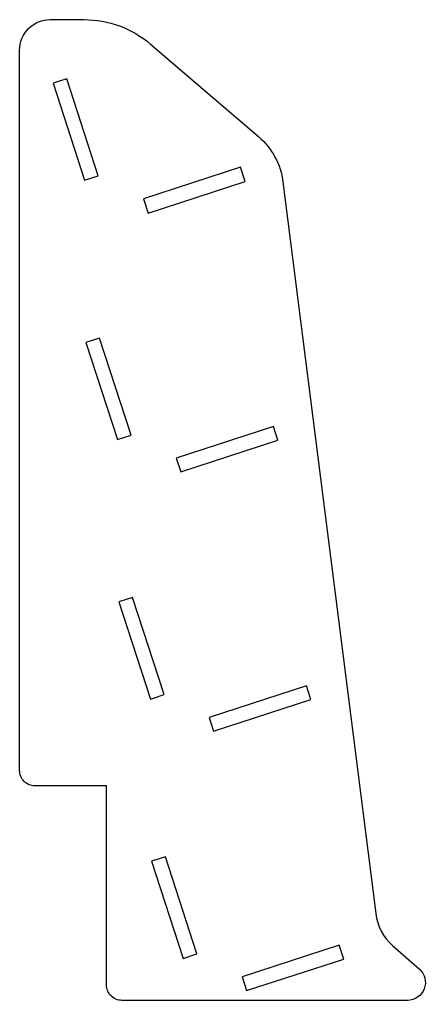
# Model space of a CAD drawing. Header units: inches. Extents: x 0 to 3.97, y 0 to 9.6.
import ezdxf

# ---------------------------------------------------------------- set-up
doc = ezdxf.new("R2010")
doc.units = ezdxf.units.IN
doc.layers.get('0').update_dxf_attribs({"linetype": 'CONTINUOUS'})

msp = doc.modelspace()

# ---------------------------------------------------------------- linework, layer by layer
msp.add_lwpolyline([(3.9101, 0.3061, -0.690517), (3.7942, 0), (1, 0, -0.414214), (0.85, 0.15), (0.85, 2.1), (0.15, 2.1, -0.414214), (0, 2.25), (0, 9.3, -0.414214), (0.3, 9.6), (0.6302, 9.6, -0.178987), (1.2808, 9.3594), (2.337, 8.4544, -0.186186), (2.576, 8.0108), (3.4834, 0.8494, 0.182099), (3.6482, 0.5378)], format="xyb", close=True)
for points in [[(0.7696, 8.0708), (0.4606, 9.0218), (0.3265, 8.9783), (0.6349, 8.0291)], [(2.1617, 8.1551), (1.2106, 7.8461), (1.2564, 7.7051), (2.2075, 8.0141)], [(0.6481, 6.4396), (0.9572, 5.4885), (1.0913, 5.5321), (0.7822, 6.4831)], [(1.5759, 5.1733), (2.5269, 5.4823), (2.4833, 5.6164), (1.5323, 5.3074)], [(1.1039, 3.9444), (0.9698, 3.9009), (1.2788, 2.9498), (1.4129, 2.9934)], [(1.854, 2.7687), (1.8975, 2.6346), (2.8486, 2.9436), (2.805, 3.0777)], [(1.2915, 1.3622), (1.6005, 0.4111), (1.7346, 0.4547), (1.4256, 1.4057)], [(2.2192, 0.0959), (3.1703, 0.4049), (3.1267, 0.539), (2.1756, 0.23)]]:
    msp.add_lwpolyline(points, close=True)

doc.saveas('drawing.dxf')
